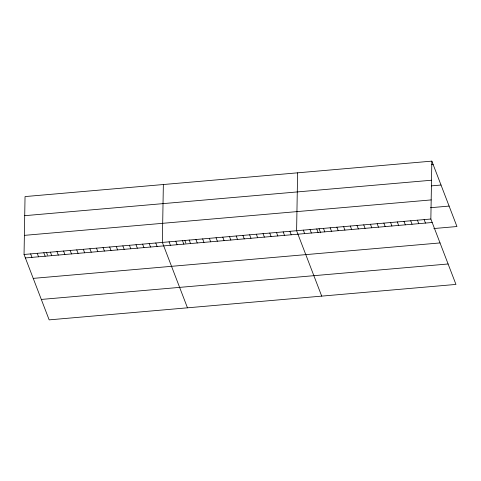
<?xml version="1.0" encoding="UTF-8"?>
<svg xmlns="http://www.w3.org/2000/svg" width="481" height="481" viewBox="0 0 481 481"><rect width="100%" height="100%" fill="white"/><g stroke="black" fill="none" stroke-linecap="round" stroke-linejoin="round"><path stroke-width="0.72" d="M431.842 161.129L430.856 219.023L455.958 284.421L49.158 319.871L24.05 254.473L25.042 196.579L431.842 161.129L456.95 226.527L433.832 228.541M163.354 184.524L162.362 242.418L187.47 307.822M297.601 172.823L296.609 230.718L321.711 296.122M431.685 164.724L433.177 164.598M24.711 215.68L431.517 180.231M431.325 185.876L441.023 185.035M24.375 235.365L431.18 199.916M430.459 207.714L449.104 206.09M24.05 254.473L430.856 219.023M25.385 257.942L432.185 222.493M33.225 278.379L440.031 242.929M41.312 299.435L448.112 263.985M424.14 219.607L425.475 223.076M417.43 220.19L418.759 223.659M410.714 220.773L412.049 224.248M404.004 221.362L405.339 224.831M397.294 221.945L398.623 225.415M390.578 222.529L391.913 225.998M383.868 223.118L385.197 226.587M377.158 223.701L378.487 227.17M370.442 224.284L371.777 227.754M363.732 224.867L365.061 228.343M357.016 225.457L358.351 228.926M350.306 226.04L351.641 229.509M343.596 226.623L344.925 230.092M336.88 227.212L338.215 230.682M330.17 227.796L331.499 231.265M323.454 228.379L324.789 231.848M319.041 228.691L320.611 232.78M316.745 228.962L318.079 232.437M310.035 229.551L311.363 233.02M303.319 230.134L304.653 233.604M289.899 231.307L291.227 234.776M283.183 231.89L284.518 235.359M276.473 232.473L277.802 235.943M269.757 233.057L271.092 236.532M263.047 233.646L264.382 237.115M256.337 234.229L257.666 237.698M249.621 234.812L250.956 238.281M242.911 235.401L244.24 238.871M236.195 235.985L237.53 239.454M229.485 236.568L230.82 240.037M222.775 237.151L224.104 240.626M216.059 237.74L217.394 241.209M209.349 238.323L210.678 241.793M202.639 238.907L203.968 242.376M195.923 239.496L197.258 242.965M189.213 240.079L190.542 243.548M184.8 240.392L185.846 243.115M182.497 240.662L183.832 244.132M175.787 241.246L177.122 244.721M169.078 241.835L170.406 245.304M155.778 242.989L157.107 246.464M149.188 243.566L150.523 247.036M142.604 244.138L143.933 247.613M136.015 244.715L137.35 248.184M129.431 245.286L130.766 248.761M122.847 245.863L124.176 249.332M116.258 246.434L117.592 249.904M109.674 247.012L111.003 250.481M103.084 247.583L104.419 251.052M96.501 248.16L97.829 251.629M89.911 248.731L91.246 252.2M83.327 249.308L84.662 252.778M76.744 249.88L78.072 253.349M70.154 250.457L71.489 253.926M63.57 251.028L64.899 254.497M56.98 251.599L58.315 255.074M50.397 252.176L51.726 255.645M46.489 252.441L47.529 255.164M43.807 252.747L45.142 256.223M37.223 253.325L38.552 256.794M30.634 253.896L31.968 257.365"/></g></svg>
